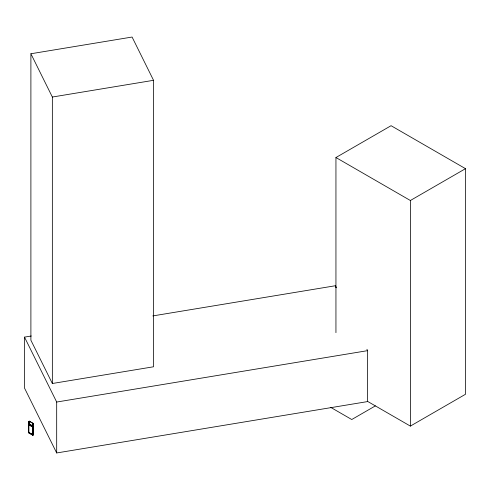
<?xml version="1.0" encoding="UTF-8"?>
<svg xmlns="http://www.w3.org/2000/svg" width="490" height="490" viewBox="0 0 490 490"><rect width="100%" height="100%" fill="white"/><g stroke="black" fill="none" stroke-linecap="round" stroke-linejoin="round"><path stroke-width="0.73" d="M335.944 332.655L335.944 157.529L391.075 125.703L465.5 168.67L465.5 394.266L410.369 426.098L367.555 401.384M335.944 157.529L410.369 200.502L465.5 168.67M28.53 421.602L29.357 421.124L33.626 423.593L33.626 434.734L32.799 435.212L28.53 432.744L28.53 421.602L29.492 421.204L29.492 424.922M29.492 424.23L28.665 424.708L32.665 427.017M33.626 434.734L32.665 435.132L32.665 423.991L33.492 423.513M32.665 423.991L33.626 423.593M32.861 426.9L32.861 434.857L28.861 432.554L28.861 424.597L33.05 426.79M28.861 432.554L31.342 433.76M375.383 405.885L351.759 419.526L330.683 407.355M30.895 53.759L132.086 37.038L153.542 80.311L153.542 366.777L52.35 383.505L30.895 340.225L30.895 53.759L52.35 97.032L52.35 383.505M52.35 97.032L153.542 80.311M366.93 349.284L367.61 350.65L367.61 401.579L56.687 452.962L24.5 388.049L24.5 337.126L31.293 335.999M152.794 315.921L335.423 285.737L336.44 287.789M24.5 337.126L56.687 402.039L367.61 350.65M33.296 423.623L29.296 421.32L29.296 424.181L33.296 426.49M32.346 425.718L29.492 424.071L28.665 424.548L32.665 426.857M31.342 425.798L32.481 426.459M28.665 432.664L32.665 434.973L33.492 434.655M410.369 200.502L410.369 426.098M335.423 285.737L335.423 287.263M56.687 402.039L56.687 452.962M32.799 424.071L32.799 435.212M28.665 421.682L28.665 432.823"/></g></svg>
